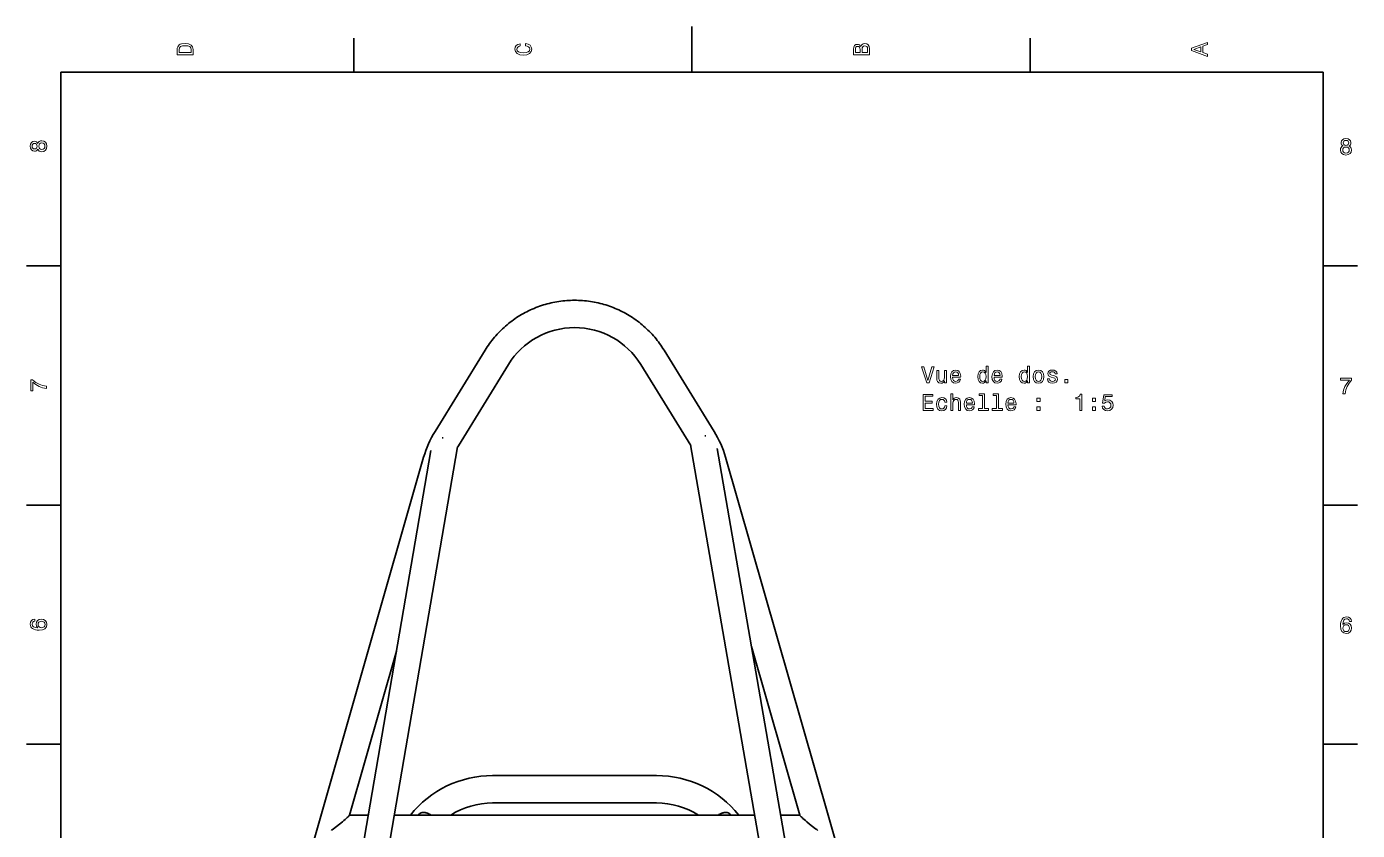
# Model space of a CAD drawing. Extents: x 0 to 297, y 0 to 420.
# Drawn here: x 2.5 to 294.5, y 243.6 to 420 of the extents above; entities that cross this region are included whole.
import ezdxf

# ---------------------------------------------------------------- set-up
doc = ezdxf.new("R2010")
doc.units = 0

msp = doc.modelspace()

# ---------------------------------------------------------------- linework, layer by layer
at = {"color": 7, "lineweight": 35, "ltscale": 0.25}
msp.add_line((148.5, 410), (148.5, 420), dxfattribs=at)
at = {"color": 7, "lineweight": 35, "ltscale": 0.1875}
for p, q in [((74.300003, 410), (74.300003, 417.5)), ((222.699997, 410), (222.699997, 417.5)), ((10, 367.5), (2.5, 367.5)), ((287, 367.5), (294.5, 367.5)), ((10, 315), (2.5, 315)), ((287, 315), (294.5, 315)), ((10, 262.5), (2.5, 262.5)), ((287, 262.5), (294.5, 262.5))]:
    msp.add_line(p, q, dxfattribs=at)
at = {"color": 7, "lineweight": 35}
for p, q in [((287, 410), (10, 410)), ((10, 410), (10, 10)), ((287, 10), (287, 410)), ((92.121178, 331.148926), (103.121178, 349.014771)), ((153.361679, 331.148926), (142.361679, 349.014771)), ((97.230408, 328.003174), (108.230408, 345.868988)), ((148.231445, 328.037323), (137.252457, 345.868988)), ((97.029274, 327.794006), (74.775612, 197.973145)), ((148.20079, 328.214752), (170.703217, 197.973145)), ((154.023834, 327.404022), (176.735764, 195.949783)), ((52.621597, 196.454773), (89.621597, 325.485809)), ((91.208069, 326.980042), (68.746475, 195.946167)), ((192.861267, 196.454773), (155.861267, 325.485809)), ((172.146393, 246.927078), (161.533966, 283.936035)), ((73.336479, 246.927078), (83.652069, 282.900879)), ((162.238907, 246.963394), (83.173386, 246.963394))]:
    msp.add_line(p, q, dxfattribs=at)
at = {"color": 7, "lineweight": 35, "ltscale": 0.45}
for p, q in [((122.741432, 255.621094), (104.741432, 255.621094)), ((140.74144, 255.621094), (122.741432, 255.621094)), ((122.741432, 249.621094), (104.741432, 249.621094)), ((140.74144, 249.621094), (122.741432, 249.621094))]:
    msp.add_line(p, q, dxfattribs=at)
at = {"color": 7, "lineweight": 35, "ltscale": 0.10362}
msp.add_line((77.491699, 246.963394), (73.346893, 246.963394), dxfattribs=at)
at = {"color": 7, "lineweight": 35, "ltscale": 0.105352}
msp.add_line((172.135971, 246.963394), (167.921875, 246.963394), dxfattribs=at)
at = {"color": 7, "lineweight": 13}
for points in [[(35.533215, 414.994965), (35.533215, 413.829987), (39.033215, 413.829987), (39.033215, 414.994965), (38.922264, 415.544678), (38.584366, 415.953186), (38.034657, 416.205353), (37.283215, 416.296112), (36.516644, 416.215424), (36.21405, 416.114563), (35.971977, 415.973358), (35.644165, 415.56485), (35.563473, 415.297546)], [(35.951801, 414.959656), (36.027451, 415.342957), (36.259438, 415.605194), (36.672985, 415.761536), (37.283215, 415.811951), (37.873272, 415.7565), (38.286816, 415.600159), (38.533936, 415.332855), (38.614628, 414.959656), (38.614628, 414.299011), (35.951801, 414.299011)], [(111.93206, 415.817017), (112.35569, 415.716156), (112.658287, 415.549713), (112.844887, 415.317719), (112.905403, 415.04541), (112.814629, 414.71759), (112.54229, 414.460388), (112.098488, 414.28891), (111.483215, 414.233429), (110.872986, 414.28891), (110.424141, 414.455353), (110.151802, 414.712555), (110.055984, 415.04541), (110.106415, 415.287476), (110.247627, 415.494232), (110.474571, 415.65564), (110.787247, 415.766571), (110.787247, 416.245697), (110.308144, 416.094391), (109.94503, 415.832153), (109.718086, 415.47406), (109.637398, 415.04541), (109.763474, 414.510803), (110.116501, 414.102325), (110.696472, 413.840057), (111.483215, 413.749298), (112.269958, 413.840057), (112.84993, 414.102325), (113.208, 414.510803), (113.329041, 415.04541), (113.233215, 415.514404), (112.965927, 415.89267), (112.527161, 416.159943), (111.93206, 416.301147)], [(185.542007, 415.630402), (185.249496, 415.983429), (185.052811, 416.074219), (184.81073, 416.104462), (184.432495, 416.03891), (184.160156, 415.842224), (183.993729, 415.524506), (183.933212, 415.080688), (183.933212, 413.835022), (187.433212, 413.835022), (187.433212, 415.151306), (187.36261, 415.620331), (187.155838, 415.968292), (186.828018, 416.18515), (186.384216, 416.260803), (186.08667, 416.215424), (185.839554, 416.094391), (185.65799, 415.897705)], [(185.385666, 414.984863), (185.385666, 414.299011), (184.351807, 414.299011), (184.351807, 415.025208), (184.382065, 415.297546), (184.472839, 415.489197), (184.629181, 415.605194), (184.86116, 415.645538), (185.093155, 415.600159), (185.254532, 415.479126), (185.355408, 415.272339)], [(187.014618, 415.095825), (187.014618, 414.299011), (185.809296, 414.299011), (185.809296, 415.050446), (185.844589, 415.368164), (185.9505, 415.595093), (186.132065, 415.731262), (186.394302, 415.776672), (186.671692, 415.731262), (186.863327, 415.605194), (186.979324, 415.393372)], [(261.633209, 413.466858), (261.633209, 413.930847), (260.604401, 414.299011), (260.604401, 415.695984), (261.633209, 416.064117), (261.633209, 416.538177), (258.128174, 415.257202), (258.128174, 414.742798)], [(260.17572, 414.460388), (258.632477, 415), (260.17572, 415.539642)], [(4.947046, 393.124634), (5.088257, 392.867432), (5.284943, 392.690918), (5.532061, 392.579987), (5.829611, 392.544678), (6.278458, 392.625366), (6.626441, 392.857361), (6.848343, 393.235596), (6.934078, 393.75), (6.848343, 394.259369), (6.626441, 394.637604), (6.278459, 394.869598), (5.829611, 394.955353), (5.532061, 394.914978), (5.284943, 394.809082), (5.088257, 394.627533), (4.947046, 394.375366), (4.826009, 394.577087), (4.659582, 394.718292), (4.457853, 394.804047), (4.210735, 394.83429), (3.852666, 394.753601), (3.565202, 394.541779), (3.378602, 394.198853), (3.307997, 393.75), (3.378602, 393.296112), (3.565202, 392.953186), (3.852666, 392.736328), (4.210735, 392.660675), (4.457853, 392.685883), (4.659582, 392.771606)], [(4.251081, 393.139771), (4.029179, 393.180115), (3.857709, 393.301147), (3.751801, 393.492798), (3.711455, 393.75), (3.751801, 394.002167), (3.857709, 394.193817), (4.029179, 394.31485), (4.251081, 394.360229), (4.478026, 394.31485), (4.654539, 394.193817), (4.770533, 394.002167), (4.805836, 393.75), (4.76549, 393.492798), (4.654539, 393.301147), (4.478026, 393.180115)], [(5.819525, 393.028839), (5.552234, 393.074219), (5.350504, 393.220459), (5.21938, 393.447418), (5.173992, 393.75), (5.21938, 394.047546), (5.350504, 394.274506), (5.552234, 394.420746), (5.819525, 394.471191), (6.106988, 394.420746), (6.323847, 394.274506), (6.465058, 394.047546), (6.510447, 393.75), (6.465058, 393.447418), (6.323847, 393.220459), (6.106988, 393.074219)], [(291.374634, 393.802948), (291.117432, 393.661743), (290.940918, 393.465057), (290.829987, 393.217926), (290.794678, 392.92038), (290.875366, 392.471527), (291.107361, 392.123566), (291.485596, 391.901642), (292, 391.815918), (292.509369, 391.901642), (292.887604, 392.123566), (293.119598, 392.471527), (293.205322, 392.92038), (293.164978, 393.217926), (293.059082, 393.465057), (292.877533, 393.661743), (292.625366, 393.802948), (292.827087, 393.923981), (292.968292, 394.090424), (293.054047, 394.292145), (293.08429, 394.539246), (293.003601, 394.897339), (292.791779, 395.184784), (292.448853, 395.371399), (292, 395.441986), (291.546112, 395.371399), (291.203186, 395.184784), (290.986328, 394.897339), (290.910675, 394.539246), (290.935883, 394.292145), (291.021606, 394.090424)], [(291.389771, 394.498901), (291.430115, 394.720825), (291.551147, 394.892273), (291.742798, 394.998199), (292, 395.038544), (292.252167, 394.998199), (292.443817, 394.892273), (292.56485, 394.720825), (292.610229, 394.498901), (292.56485, 394.271973), (292.443817, 394.095459), (292.252167, 393.979462), (292, 393.944153), (291.742798, 393.984497), (291.551147, 394.095459), (291.430115, 394.271973)], [(291.278839, 392.930481), (291.324219, 393.197754), (291.470459, 393.399475), (291.697418, 393.530609), (292, 393.575989), (292.297546, 393.530609), (292.524506, 393.399475), (292.670746, 393.197754), (292.721191, 392.930481), (292.670746, 392.643005), (292.524506, 392.426147), (292.297546, 392.284943), (292, 392.239532), (291.697418, 392.284943), (291.470459, 392.426147), (291.324219, 392.643005)], [(201.136978, 345.334137), (200.259445, 342.353607), (199.35672, 345.334137), (198.877609, 345.334137), (200.007294, 341.829102), (200.511612, 341.829102), (201.616074, 345.334137)], [(205.675873, 343.054596), (207.451096, 343.054596), (207.456146, 343.261383), (207.375443, 343.841339), (207.153549, 344.275055), (206.800522, 344.537323), (206.331497, 344.633148), (205.872559, 344.532257), (205.519531, 344.249847), (205.292587, 343.790924), (205.211899, 343.18573), (205.287552, 342.565399), (205.514496, 342.111511), (205.862473, 341.829102), (206.316376, 341.733276), (206.709747, 341.798828), (207.032501, 341.970306), (207.269547, 342.242645), (207.405701, 342.605743), (206.966949, 342.605743), (206.876175, 342.404022), (206.745041, 342.252747), (206.371841, 342.131683), (206.084381, 342.187164), (205.867523, 342.363678), (205.726318, 342.651154), (205.675873, 343.03949)], [(213.023865, 342.247681), (213.023865, 341.829102), (213.467667, 341.829102), (213.467667, 345.450134), (213.0289, 345.450134), (213.0289, 344.123779), (212.69101, 344.50705), (212.484238, 344.597839), (212.247208, 344.633148), (211.818527, 344.532257), (211.485672, 344.249847), (211.268814, 343.795959), (211.193176, 343.18573), (211.268814, 342.5755), (211.485672, 342.116577), (211.818527, 341.829102), (212.247208, 341.733276), (212.484238, 341.768585), (212.696045, 341.859375)], [(214.783951, 343.054596), (216.559174, 343.054596), (216.564209, 343.261383), (216.483521, 343.841339), (216.261612, 344.275055), (215.908585, 344.537323), (215.439575, 344.633148), (214.980637, 344.532257), (214.627609, 344.249847), (214.400665, 343.790924), (214.319977, 343.18573), (214.395615, 342.565399), (214.622559, 342.111511), (214.970551, 341.829102), (215.424438, 341.733276), (215.81781, 341.798828), (216.140579, 341.970306), (216.377609, 342.242645), (216.513779, 342.605743), (216.075012, 342.605743), (215.984238, 342.404022), (215.853119, 342.252747), (215.479919, 342.131683), (215.192459, 342.187164), (214.975586, 342.363678), (214.834381, 342.651154), (214.783951, 343.03949)], [(222.131927, 342.247681), (222.131927, 341.829102), (222.575745, 341.829102), (222.575745, 345.450134), (222.136978, 345.450134), (222.136978, 344.123779), (221.799088, 344.50705), (221.592316, 344.597839), (221.35527, 344.633148), (220.926605, 344.532257), (220.59375, 344.249847), (220.376892, 343.795959), (220.301239, 343.18573), (220.376892, 342.5755), (220.59375, 342.116577), (220.926605, 341.829102), (221.35527, 341.733276), (221.592316, 341.768585), (221.804123, 341.859375)], [(223.372574, 343.180695), (223.453262, 342.565399), (223.685242, 342.111511), (224.053406, 341.829102), (224.547638, 341.733276), (225.036835, 341.829102), (225.404984, 342.106476), (225.636978, 342.560364), (225.722717, 343.180695), (225.636978, 343.795959), (225.404984, 344.254883), (225.036835, 344.532257), (224.547638, 344.633148), (224.053406, 344.532257), (223.685242, 344.249847), (223.453262, 343.795959)], [(227.866089, 343.407623), (227.437408, 343.508484), (227.11969, 343.624481), (227.013779, 343.861511), (227.044037, 344.027954), (227.149948, 344.148987), (227.321411, 344.22464), (227.568527, 344.254883), (227.805557, 344.22464), (227.992157, 344.13385), (228.113205, 343.997681), (228.163635, 343.816132), (228.597351, 343.816132), (228.597351, 343.826233), (228.521698, 344.154022), (228.314926, 344.411224), (227.992157, 344.572632), (227.568527, 344.633148), (227.139862, 344.572632), (226.827179, 344.406189), (226.630493, 344.159058), (226.569977, 343.846405), (226.615356, 343.543793), (226.756577, 343.33197), (226.988556, 343.180695), (227.326462, 343.074768), (227.820694, 342.953735), (228.123291, 342.827667), (228.203979, 342.726807), (228.234238, 342.5755), (228.188843, 342.388885), (228.06781, 342.247681), (227.871124, 342.156921), (227.608871, 342.126648), (227.331497, 342.156921), (227.129776, 342.262817), (226.993607, 342.434296), (226.938126, 342.671326), (226.50946, 342.671326), (226.580063, 342.267853), (226.786835, 341.975342), (227.114639, 341.798828), (227.568527, 341.733276), (228.042603, 341.798828), (228.390579, 341.975342), (228.602386, 342.257782), (228.67804, 342.625916), (228.622574, 342.943665), (228.466232, 343.160522), (228.209015, 343.301727)], [(6.833213, 340.549011), (6.833213, 341.05835), (6.001081, 341.224792), (5.224424, 341.517303), (4.503242, 341.930847), (3.82745, 342.470459), (3.408862, 342.470459), (3.408862, 340.069885), (3.867795, 340.069885), (3.867795, 341.986328), (4.548631, 341.431549), (5.259727, 341.01297), (6.016211, 340.720459)], [(204.339417, 344.537323), (203.895615, 344.537323), (203.895615, 342.973907), (203.845184, 342.610809), (203.698929, 342.348541), (203.471985, 342.187164), (203.174438, 342.136749), (202.937408, 342.177094), (202.786102, 342.298126), (202.700378, 342.504883), (202.680206, 342.797394), (202.680206, 344.537323), (202.236404, 344.537323), (202.236404, 342.75705), (202.251526, 342.398987), (202.347351, 342.10144), (202.639862, 341.829102), (203.108871, 341.733276), (203.361038, 341.768585), (203.577896, 341.859375), (203.764496, 342.015686), (203.915787, 342.242645), (203.915787, 341.829102), (204.339417, 341.829102)], [(205.675873, 343.427795), (205.731354, 343.775787), (205.867523, 344.03299), (206.074295, 344.189331), (206.346634, 344.244812), (206.613922, 344.189331), (206.820694, 344.03299), (206.946777, 343.775787), (206.992157, 343.427795)], [(212.322861, 344.234711), (212.615356, 344.164124), (212.837265, 343.967438), (212.968384, 343.639618), (213.018814, 343.18573), (212.968384, 342.726807), (212.837265, 342.398987), (212.615356, 342.197266), (212.322861, 342.131683), (212.045471, 342.197266), (211.833664, 342.398987), (211.692444, 342.731842), (211.647064, 343.18573), (211.692444, 343.634583), (211.833664, 343.962372), (212.045471, 344.164124)], [(214.783951, 343.427795), (214.839432, 343.775787), (214.975586, 344.03299), (215.182358, 344.189331), (215.454697, 344.244812), (215.721985, 344.189331), (215.928757, 344.03299), (216.05484, 343.775787), (216.100235, 343.427795)], [(221.430923, 344.234711), (221.723434, 344.164124), (221.945328, 343.967438), (222.076462, 343.639618), (222.126892, 343.18573), (222.076462, 342.726807), (221.945328, 342.398987), (221.723434, 342.197266), (221.430923, 342.131683), (221.153549, 342.197266), (220.941727, 342.398987), (220.800522, 342.731842), (220.755127, 343.18573), (220.800522, 343.634583), (220.941727, 343.962372), (221.153549, 344.164124)], [(223.826462, 343.18573), (223.871841, 343.639618), (224.013062, 343.967438), (224.240005, 344.169159), (224.547638, 344.239777), (224.850235, 344.169159), (225.077179, 343.972473), (225.218384, 343.639618), (225.268814, 343.18573), (225.218384, 342.726807), (225.077179, 342.393951), (224.850235, 342.1922), (224.547638, 342.126648), (224.240005, 342.1922), (224.013062, 342.393951), (223.871841, 342.726807)], [(230.271698, 341.829102), (230.967667, 341.829102), (230.967667, 342.580536), (230.271698, 342.580536)], [(291.299011, 339.416779), (291.80835, 339.416779), (291.974792, 340.248901), (292.267303, 341.025574), (292.680847, 341.746735), (293.220459, 342.422546), (293.220459, 342.841125), (290.819885, 342.841125), (290.819885, 342.382202), (292.736328, 342.382202), (292.181549, 341.701355), (291.76297, 340.990265), (291.470459, 340.233795)], [(199.200378, 335.782257), (201.419388, 335.782257), (201.419388, 336.205902), (199.664352, 336.205902), (199.664352, 337.391052), (201.227753, 337.391052), (201.227753, 337.809631), (199.664352, 337.809631), (199.664352, 338.858612), (201.379044, 338.858612), (201.379044, 339.282257), (199.200378, 339.282257)], [(205.287552, 335.782257), (205.731354, 335.782257), (205.731354, 337.345673), (205.776749, 337.703735), (205.923004, 337.965973), (206.149948, 338.12735), (206.45253, 338.187866), (206.694611, 338.137451), (206.845901, 338.001282), (206.921555, 337.774323), (206.946777, 337.471741), (206.946777, 335.782257), (207.390579, 335.782257), (207.390579, 337.562531), (207.370407, 337.920593), (207.279633, 338.21814), (206.982071, 338.490479), (206.518097, 338.586304), (206.26593, 338.550995), (206.049072, 338.45517), (205.867523, 338.303864), (205.731354, 338.097107), (205.731354, 339.40329), (205.287552, 339.40329)], [(212.242157, 339.03009), (212.242157, 336.155457), (211.32933, 336.155457), (211.32933, 335.782257), (213.59375, 335.782257), (213.59375, 336.155457), (212.685959, 336.155457), (212.685959, 339.40329), (211.546204, 339.40329), (211.546204, 339.03009)], [(215.278183, 339.03009), (215.278183, 336.155457), (214.365356, 336.155457), (214.365356, 335.782257), (216.629776, 335.782257), (216.629776, 336.155457), (215.721985, 336.155457), (215.721985, 339.40329), (214.582214, 339.40329), (214.582214, 339.03009)], [(233.564926, 335.782257), (234.023865, 335.782257), (234.023865, 339.307465), (233.680923, 339.307465), (233.590149, 338.999847), (233.408585, 338.79306), (233.13121, 338.672028), (232.747925, 338.631683), (232.747925, 338.273621), (233.564926, 338.273621)], [(238.477036, 336.695068), (238.587982, 336.281525), (238.835098, 335.958771), (239.198212, 335.75705), (239.662186, 335.681396), (240.171555, 335.772156), (240.569977, 336.019287), (240.822128, 336.412659), (240.917953, 336.916992), (240.832214, 337.386017), (240.590149, 337.75415), (240.211899, 337.99118), (239.722717, 338.076935), (239.344467, 338.016418), (239.051956, 337.849976), (239.193176, 338.79306), (240.726318, 338.79306), (240.726318, 339.206604), (238.85527, 339.206604), (238.577896, 337.350708), (238.981354, 337.350708), (239.273865, 337.587738), (239.647064, 337.673462), (239.969833, 337.617981), (240.216949, 337.456604), (240.373291, 337.209503), (240.428757, 336.891754), (240.373291, 336.574036), (240.211899, 336.326935), (239.964783, 336.170593), (239.647064, 336.115112), (239.379776, 336.150421), (239.173004, 336.266418), (239.021698, 336.447968), (238.94606, 336.695068)], [(203.976318, 337.592773), (204.41507, 337.592773), (204.324295, 337.996246), (204.107437, 338.313965), (203.769531, 338.510651), (203.33078, 338.586304), (202.846634, 338.485413), (202.47847, 338.203003), (202.24649, 337.74408), (202.165787, 337.128784), (202.24144, 336.518555), (202.468384, 336.064667), (202.826462, 335.782257), (203.315643, 335.686432), (203.749359, 335.762085), (204.087265, 335.973907), (204.319244, 336.306763), (204.42012, 336.750549), (203.99649, 336.750549), (203.920837, 336.46814), (203.779633, 336.256317), (203.577896, 336.125183), (203.33078, 336.084839), (203.023148, 336.150421), (202.801239, 336.352142), (202.66507, 336.679962), (202.61969, 337.143921), (202.66507, 337.597809), (202.80629, 337.925629), (203.033234, 338.12735), (203.33078, 338.197968), (203.593033, 338.152588), (203.789719, 338.036591), (203.920837, 337.84494)], [(208.711899, 337.007751), (210.487122, 337.007751), (210.492157, 337.214539), (210.411469, 337.794495), (210.189575, 338.22821), (209.836548, 338.490479), (209.367523, 338.586304), (208.908585, 338.485413), (208.555557, 338.203003), (208.328613, 337.74408), (208.247925, 337.138885), (208.323578, 336.518555), (208.550522, 336.064667), (208.898499, 335.782257), (209.352386, 335.686432), (209.745758, 335.751984), (210.068527, 335.923462), (210.305557, 336.195801), (210.441727, 336.558899), (210.002975, 336.558899), (209.912186, 336.357178), (209.781067, 336.205902), (209.407867, 336.084839), (209.120407, 336.14032), (208.903549, 336.316833), (208.762329, 336.604309), (208.711899, 336.992645)], [(208.711899, 337.380951), (208.76738, 337.728943), (208.903549, 337.986145), (209.110321, 338.142487), (209.382645, 338.197968), (209.649948, 338.142487), (209.85672, 337.986145), (209.982803, 337.728943), (210.028183, 337.380951)], [(217.819977, 337.007751), (219.595184, 337.007751), (219.600235, 337.214539), (219.519547, 337.794495), (219.297638, 338.22821), (218.944611, 338.490479), (218.475586, 338.586304), (218.016663, 338.485413), (217.663635, 338.203003), (217.436691, 337.74408), (217.356003, 337.138885), (217.431641, 336.518555), (217.658585, 336.064667), (218.006577, 335.782257), (218.460464, 335.686432), (218.853836, 335.751984), (219.176605, 335.923462), (219.413635, 336.195801), (219.549805, 336.558899), (219.111038, 336.558899), (219.020264, 336.357178), (218.889145, 336.205902), (218.515945, 336.084839), (218.22847, 336.14032), (218.011612, 336.316833), (217.870407, 336.604309), (217.819977, 336.992645)], [(217.819977, 337.380951), (217.875443, 337.728943), (218.011612, 337.986145), (218.218384, 338.142487), (218.490723, 338.197968), (218.758011, 338.142487), (218.964783, 337.986145), (219.090866, 337.728943), (219.136261, 337.380951)], [(224.199661, 337.739014), (224.895615, 337.739014), (224.895615, 338.490479), (224.199661, 338.490479)], [(224.199661, 335.782257), (224.895615, 335.782257), (224.895615, 336.533691), (224.199661, 336.533691)], [(236.34375, 337.739014), (237.039719, 337.739014), (237.039719, 338.490479), (236.34375, 338.490479)], [(236.34375, 335.782257), (237.039719, 335.782257), (237.039719, 336.533691), (236.34375, 336.533691)], [(4.276297, 289.960388), (3.867795, 289.864563), (3.565202, 289.64267), (3.373559, 289.299713), (3.307997, 288.855927), (3.3433, 288.55835), (3.439121, 288.301147), (3.595461, 288.074219), (3.817363, 287.882568), (4.094741, 287.731262), (4.432637, 287.620331), (4.831052, 287.549713), (5.279899, 287.529541), (5.996037, 287.610229), (6.51549, 287.857361), (6.82817, 288.255768), (6.934078, 288.800446), (6.8433, 289.289642), (6.606268, 289.662842), (6.233069, 289.904907), (5.759006, 289.990631), (5.279899, 289.904907), (4.911744, 289.672913), (4.679755, 289.31485), (4.599063, 288.871033), (4.699928, 288.391937), (4.987392, 288.033875), (4.432637, 288.109528), (4.034222, 288.270905), (3.79719, 288.518005), (3.716499, 288.860962), (3.756845, 289.113129), (3.862752, 289.304749), (4.039265, 289.430847), (4.276297, 289.496399)], [(5.764049, 289.501434), (6.081772, 289.445984), (6.323847, 289.304749), (6.485231, 289.07782), (6.535663, 288.79541), (6.48523, 288.497833), (6.328891, 288.270905), (6.086816, 288.124634), (5.769093, 288.079254), (5.456412, 288.1297), (5.21938, 288.270905), (5.068084, 288.502899), (5.012608, 288.815582), (5.068084, 289.087891), (5.214337, 289.304749), (5.451369, 289.445984)], [(293.210388, 289.473694), (293.114563, 289.882202), (292.89267, 290.184784), (292.549713, 290.376434), (292.105927, 290.441986), (291.80835, 290.406677), (291.551147, 290.310883), (291.324219, 290.154541), (291.132568, 289.932617), (290.981262, 289.655243), (290.870331, 289.317352), (290.799713, 288.918945), (290.779541, 288.470093), (290.860229, 287.753967), (291.107361, 287.234497), (291.505768, 286.921814), (292.050446, 286.815918), (292.539642, 286.906677), (292.912842, 287.143738), (293.154907, 287.516937), (293.240631, 287.990997), (293.154907, 288.470093), (292.922913, 288.838257), (292.56485, 289.070251), (292.121033, 289.15094), (291.641937, 289.050049), (291.283875, 288.762604), (291.359528, 289.317352), (291.520905, 289.715759), (291.768005, 289.952789), (292.110962, 290.033508), (292.363129, 289.993134), (292.554749, 289.887238), (292.680847, 289.710724), (292.746399, 289.473694)], [(292.751434, 287.985931), (292.695984, 287.668213), (292.554749, 287.426147), (292.32782, 287.264771), (292.04541, 287.214325), (291.747833, 287.264771), (291.520905, 287.421112), (291.374634, 287.663177), (291.329254, 287.980896), (291.3797, 288.293579), (291.520905, 288.530609), (291.752899, 288.681915), (292.065582, 288.737396), (292.337891, 288.681915), (292.554749, 288.535645), (292.695984, 288.298615)]]:
    msp.add_lwpolyline(points, close=True, dxfattribs=at)
at = {"color": 7, "lineweight": 35}
for points in [[(142.361664, 349.014801), (142.130783, 349.381927), (141.89299, 349.744598), (141.648361, 350.102631), (141.396912, 350.456085), (141.138779, 350.804718), (140.874084, 351.148407), (140.602875, 351.48703), (140.325302, 351.820465), (140.041443, 352.14859), (139.751373, 352.471344), (139.455231, 352.788544), (139.153137, 353.100067), (138.845169, 353.405853), (138.531448, 353.70578), (138.212112, 353.999695), (137.887222, 354.287567), (137.556931, 354.569275), (137.22139, 354.844666), (136.88063, 355.113739), (136.534836, 355.376312), (136.184158, 355.632294), (135.828629, 355.881683), (135.46846, 356.124329), (135.10376, 356.360107), (134.734619, 356.58902), (134.361221, 356.810913), (133.983719, 357.025757), (133.602127, 357.23349), (133.216705, 357.43396), (132.82756, 357.627167), (132.434769, 357.813049), (132.038544, 357.991486), (131.639023, 358.162445), (131.236267, 358.325867), (130.830505, 358.481689), (130.421875, 358.629852), (130.010452, 358.770325), (129.596451, 358.903046), (129.180038, 359.027924), (128.761246, 359.144989), (128.340332, 359.25415), (127.91745, 359.355408), (127.492653, 359.4487), (127.06617, 359.533966), (126.638168, 359.611206), (126.20871, 359.680389), (125.778038, 359.741516), (125.346283, 359.794525), (124.913567, 359.839417), (124.48008, 359.87616), (124.045975, 359.904755), (123.611382, 359.925201), (123.176476, 359.937469), (122.741425, 359.941559), (122.306374, 359.937469), (121.871468, 359.925201), (121.436874, 359.904755), (121.002777, 359.87616), (120.569283, 359.839417), (120.136566, 359.794525), (119.704811, 359.741516), (119.274139, 359.680389), (118.844681, 359.611206), (118.416679, 359.533966), (117.990204, 359.448669), (117.565399, 359.355408), (117.142509, 359.25415), (116.721603, 359.144989), (116.302818, 359.027924), (115.886398, 358.903046), (115.472404, 358.770325), (115.060974, 358.629852), (114.652351, 358.481689), (114.24659, 358.325867), (113.843834, 358.162445), (113.444313, 357.991486), (113.048088, 357.813049), (112.655289, 357.627167), (112.266151, 357.43396), (111.880722, 357.23349), (111.499138, 357.025757), (111.121628, 356.810913), (110.748238, 356.58902), (110.379089, 356.360077), (110.014404, 356.124298), (109.654236, 355.881683), (109.298706, 355.632294), (108.948021, 355.376312), (108.602234, 355.113739), (108.261475, 354.844666), (107.925926, 354.569275), (107.595642, 354.287567), (107.270744, 353.999695), (106.951416, 353.70575), (106.637703, 353.405853), (106.32972, 353.100067), (106.027626, 352.788544), (105.731491, 352.471344), (105.441422, 352.14859), (105.15757, 351.820465), (104.87999, 351.48703), (104.60878, 351.148407), (104.344086, 350.804718), (104.08596, 350.456085), (103.834503, 350.102631), (103.589874, 349.744598), (103.352081, 349.381927), (103.121193, 349.014801)], [(69.849915, 243.963394), (70.520271, 244.478867), (71.179382, 244.997391), (71.808548, 245.505875), (72.11113, 245.756729), (72.402374, 246.003525), (72.631241, 246.20256), (72.843842, 246.393433), (73.033951, 246.572205), (73.135918, 246.673737), (73.221725, 246.765305), (73.286926, 246.843399), (73.310364, 246.876205), (73.327011, 246.904221), (73.336479, 246.927094)], [(88.365044, 246.963669), (88.442894, 247.041382), (88.524017, 247.115891), (88.598648, 247.178589), (88.676079, 247.237701), (88.790878, 247.314331), (88.911034, 247.380814), (89.035965, 247.435699), (89.144882, 247.472458), (89.255928, 247.500061), (89.368446, 247.518646)], [(89.368446, 247.518646), (89.498177, 247.529465), (89.62841, 247.530014), (89.758369, 247.521317), (89.920708, 247.498901), (90.081795, 247.465317), (90.241333, 247.422089), (90.353035, 247.386383), (90.463745, 247.346863), (90.586708, 247.298355), (90.708244, 247.245804), (90.889984, 247.158951), (91.067818, 247.064514), (91.241219, 246.963394)], [(156.114426, 247.518631), (155.98468, 247.529434), (155.854446, 247.529984), (155.724472, 247.521301), (155.562134, 247.498871), (155.401047, 247.465286), (155.241501, 247.422073), (155.129807, 247.386368), (155.019104, 247.346848), (154.896133, 247.29834), (154.774597, 247.245789), (154.59285, 247.158936), (154.415024, 247.064514), (154.241623, 246.963394)], [(156.114426, 247.518631), (156.189804, 247.507156), (156.264603, 247.49173), (156.363129, 247.464828), (156.459824, 247.430649), (156.554245, 247.389359), (156.669449, 247.327835), (156.779831, 247.256851), (156.885147, 247.177811), (156.960785, 247.114151), (157.033661, 247.047394), (157.117844, 246.963638)], [(175.63295, 243.963394), (174.962585, 244.478867), (174.303482, 244.997391), (173.674316, 245.505875), (173.371735, 245.756729), (173.08049, 246.003525), (172.851624, 246.20256), (172.639023, 246.393433), (172.448914, 246.572205), (172.346939, 246.673737), (172.261139, 246.765305), (172.195938, 246.843399), (172.172501, 246.876205), (172.155853, 246.904221), (172.146378, 246.927094)]]:
    msp.add_lwpolyline(points, dxfattribs=at)
at = {"color": 7, "lineweight": 13}
for centre, radius, start, end in [((103.153778, 348.995667), 0.037815, 149.627533, 181.638052), ((142.329086, 348.995667), 0.037815, 358.361944, 30.372468), ((92.153778, 331.129822), 0.037815, 149.627533, 181.638052), ((153.329086, 331.129822), 0.037815, 358.361944, 30.372468), ((89.662659, 325.474121), 0.04269, 164.141481, 180.210256), ((155.820206, 325.474121), 0.04269, 359.789742, 15.858519)]:
    msp.add_arc(centre, radius, start, end, dxfattribs=at)
at = {"color": 7, "lineweight": 35}
for centre, radius, start, end in [((111.514244, 319.205688), 22.775644, 148.373046, 163.993989), ((152.242035, 324.673523), 5.563533, 97.276353, 99.216018), ((133.968613, 319.205688), 22.775642, 16.006007, 31.626955), ((92.990433, 324.243561), 5.570288, 80.827482, 82.698155), ((111.552376, 319.18512), 16.818955, 148.379289, 149.919456), ((17.572588, 312.696655), 86.354966, 306.853444, 307.255992), ((227.909958, 312.696228), 86.354439, 232.744, 233.146558)]:
    msp.add_arc(centre, radius, start, end, dxfattribs=at)
for centre, major_axis, ratio, start_param, end_param in [((122.74144, 337.090271), (-17.000099, 0), 0.991245, 3.689560707, 5.7352174982), ((104.745667, 232.759155), (23.003807, -0.341736), 0.993722, 1.585741822, 2.4861253939), ((140.737198, 232.759171), (23.003807, 0.341537), 0.993721, 0.6554757708, 1.5558595165), ((104.748672, 232.75029), (17.006004, -0.431046), 0.991726, 1.5963534303, 2.1652920341), ((140.734192, 232.75029), (17.006004, 0.431107), 0.991726, 0.9762978057, 1.5452349329)]:
    msp.add_ellipse(centre, major_axis=major_axis, ratio=ratio, start_param=start_param, end_param=end_param, dxfattribs=at)

doc.saveas('drawing.dxf')
